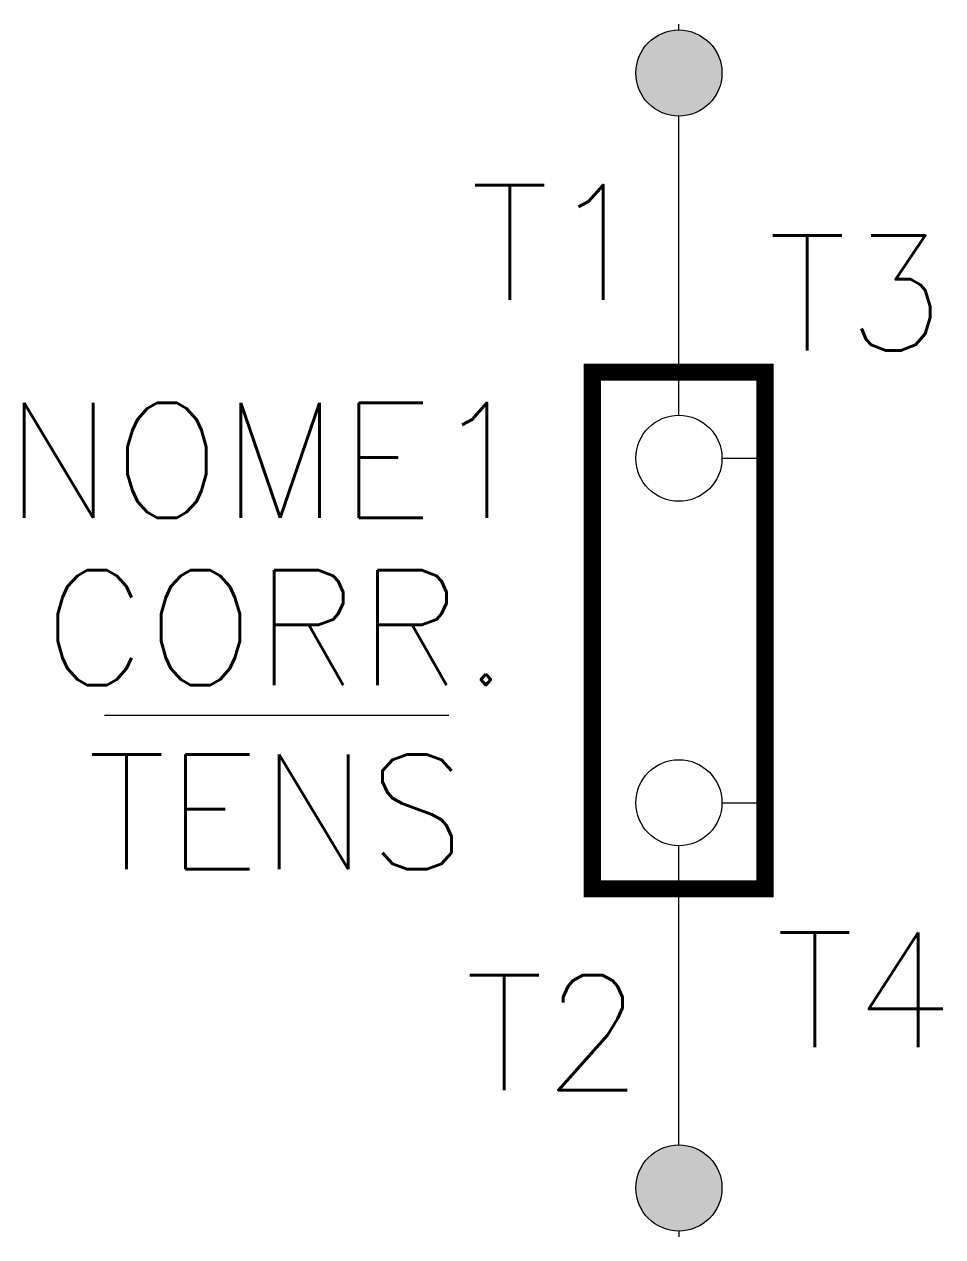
# Model space of a CAD drawing. Extents: x 314.7 to 330.7, y 179.8 to 201.
import ezdxf
from ezdxf.enums import TextEntityAlignment as Align

# ---------------------------------------------------------------- set-up
doc = ezdxf.new("R2010")
doc.units = 0
doc.header["$MEASUREMENT"] = 0
doc.layers.get('0').update_dxf_attribs({"linetype": 'CONTINUOUS'})
doc.styles.add('ROMANS', font='romans')

msp = doc.modelspace()

# ---------------------------------------------------------------- hatches: boundary and pattern name
h = msp.add_hatch(color=256)
h.dxf.hatch_style = 1
h.paths.add_polyline_path([(325.386, 200.106, 1), (326.886, 200.106, 1)])
h = msp.add_hatch(color=256)
h.dxf.hatch_style = 1
h.paths.add_polyline_path([(325.386, 180.688, 1), (326.886, 180.688, 1)])

# ---------------------------------------------------------------- linework, layer by layer
at = {"color": 0}
for p, q in [((326.136, 200.856), (326.136, 200.956)), ((326.136, 194.147), (326.136, 199.356)), ((326.886, 193.397), (327.736, 193.397)), ((326.886, 187.397), (327.736, 187.397)), ((326.136, 181.438), (326.136, 186.647)), ((326.136, 179.938), (326.136, 179.838))]:
    msp.add_line(p, q, dxfattribs=at)
msp.add_line((316.132, 188.924), (322.13, 188.924))
at = {"color": 5, "const_width": 0.3}
msp.add_lwpolyline([(324.628, 194.897), (324.628, 185.897), (327.636, 185.897), (327.636, 194.897)], close=True, dxfattribs=at)
at = {"color": 7}
for centre in [(326.136, 200.106), (326.136, 193.397), (326.136, 187.397), (326.136, 180.688)]:
    msp.add_circle(centre, 0.75, dxfattribs=at)

# ---------------------------------------------------------------- texts
at = {"lineweight": -3, "style": 'ROMANS'}
for tag, text, p in [('T1', 'T1', (325.589, 197.156)), ('T3', 'T3', (330.771, 196.276)), ('T4', 'T4', (330.903, 184.139)), ('T2', 'T2', (325.494, 183.394))]:
    msp.add_attdef(tag, text=text, height=2, dxfattribs=at).set_placement(p, align=Align.MIDDLE_RIGHT)
for tag, text, p in [('NOME1', 'NOME1', (318.977, 193.36)), ('CORR.', 'CORR.', (319.131, 190.447)), ('TENS', 'TENS', (319.131, 187.24))]:
    msp.add_attdef(tag, text=text, height=2, dxfattribs=at).set_placement(p, align=Align.MIDDLE_CENTER)

doc.saveas('drawing.dxf')
